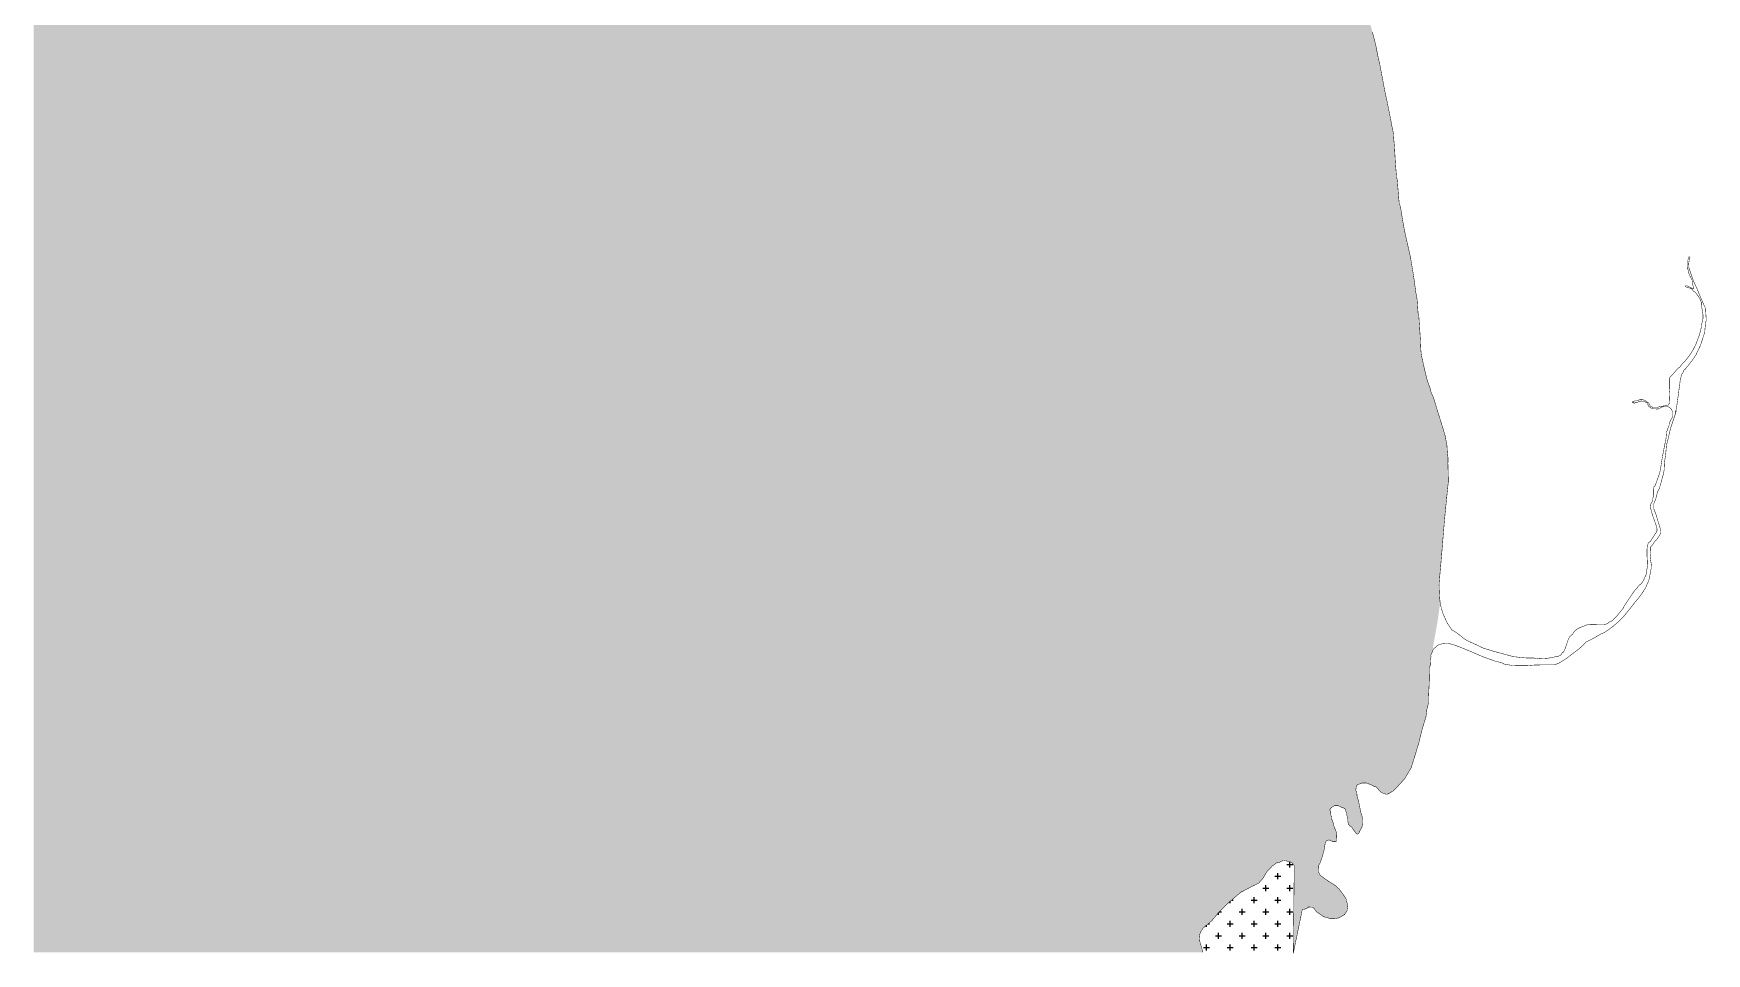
# Model space of a CAD drawing. Header units: metres. Extents: x 255949 to 266337, y 2143972 to 2155397.
# Drawn here: x 255949 to 266337, y 2143972 to 2149685 of the extents above; entities that cross this region are included whole.
import ezdxf

# ---------------------------------------------------------------- set-up
doc = ezdxf.new("R2010")
doc.units = ezdxf.units.M
for name, color, linetype in [('ARABIAN SEA', 140, 'Continuous'), ('INTERTIDAL ZONE', 5, 'Continuous'), ('LOW TIDE LINE', 5, 'Continuous')]:
    doc.layers.add(name, color=color, linetype=linetype)

msp = doc.modelspace()

# ---------------------------------------------------------------- hatches: boundary and pattern name
at = {"layer": 'ARABIAN SEA'}
h = msp.add_hatch(dxfattribs=at)
h.set_pattern_fill('DASH', color=256, scale=30)
h.paths.add_polyline_path([(263422, 2152395), (263418, 2152407), (263411, 2152426), (263395, 2152458), (263359, 2152537), (263308, 2152643), (263289, 2152682), (263210, 2152855), (263163, 2152954), (263147, 2152997), (263135, 2153025), (263131, 2153040), (263115, 2153096), (263104, 2153139), (263104, 2153143), (263100, 2153166), (263096, 2153206), (263092, 2153249), (263092, 2153363), (263096, 2153387), (263100, 2153410), (263104, 2153462), (263111, 2153501), (263115, 2153528), (263143, 2153651), (263178, 2153776), (263226, 2153946), (263237, 2153985), (263249, 2154017), (263257, 2154040), (263269, 2154060), (263273, 2154068), (263355, 2154154), (263426, 2154221), (263584, 2154351), (263710, 2154457), (263777, 2154531), (263801, 2155397), (259706, 2155397), (255949, 2155397), (255949, 2151954), (255949, 2148190), (255949, 2143980), (263210, 2143980), (263196, 2144029), (263183, 2144071), (263201, 2144121), (263263, 2144174), (263313, 2144233), (263372, 2144290), (263444, 2144352), (263462, 2144361), (263524, 2144394), (263556, 2144409), (263582, 2144438), (263607, 2144480), (263641, 2144516), (263656, 2144526), (263664, 2144534), (263684, 2144538), (263718, 2144556), (263730, 2144546), (263762, 2144538), (263777, 2144518), (263771, 2143974), (263827, 2144245), (263835, 2144245), (263862, 2144256), (263863, 2144261), (263890, 2144260), (263902, 2144249), (263915, 2144232), (263944, 2144211), (263961, 2144200), (263995, 2144191), (264037, 2144190), (264056, 2144194), (264089, 2144214), (264105, 2144237), (264106, 2144249), (264110, 2144272), (264098, 2144313), (264094, 2144320), (264058, 2144370), (264027, 2144398), (263988, 2144422), (263971, 2144434), (263938, 2144458), (263934, 2144466), (263928, 2144478), (263926, 2144516), (263937, 2144534), (263950, 2144570), (263964, 2144622), (263971, 2144671), (263991, 2144678), (264019, 2144666), (264035, 2144667), (264039, 2144671), (264041, 2144715), (264033, 2144743), (264028, 2144747), (264014, 2144799), (264009, 2144807), (264007, 2144826), (264002, 2144835), (264004, 2144852), (263994, 2144861), (264017, 2144890), (264050, 2144890), (264068, 2144881), (264093, 2144873), (264103, 2144836), (264110, 2144801), (264110, 2144792), (264113, 2144775), (264123, 2144764), (264133, 2144758), (264154, 2144727), (264167, 2144713), (264178, 2144719), (264198, 2144762), (264200, 2144773), (264201, 2144804), (264196, 2144835), (264191, 2144845), (264176, 2144919), (264167, 2144950), (264165, 2144976), (264159, 2144984), (264162, 2145018), (264198, 2145031), (264224, 2145031), (264259, 2145018), (264272, 2145010), (264281, 2145011), (264312, 2144977), (264322, 2144970), (264347, 2144961), (264354, 2144961), (264368, 2144968), (264390, 2144981), (264416, 2145006), (264463, 2145058), (264503, 2145125), (264527, 2145202), (264550, 2145278), (264563, 2145332), (264575, 2145378), (264595, 2145442), (264600, 2145485), (264610, 2145525), (264611, 2145569), (264615, 2145651), (264617, 2145749), (264622, 2145761), (264621, 2145818), (264630, 2145834), (264633, 2145845), (264653, 2145956), (264668, 2146042), (264683, 2146149), (264679, 2146189), (264676, 2146270), (264691, 2146435), (264710, 2146665), (264724, 2146808), (264734, 2146904), (264731, 2147015), (264732, 2147047), (264728, 2147079), (264725, 2147127), (264714, 2147186), (264699, 2147238), (264680, 2147298), (264665, 2147346), (264642, 2147422), (264626, 2147458), (264623, 2147474), (264615, 2147498), (264604, 2147526), (264589, 2147586), (264581, 2147622), (264567, 2147682), (264563, 2147721), (264560, 2147789), (264550, 2147936), (264546, 2147944), (264540, 2148032), (264532, 2148076), (264518, 2148179), (264509, 2148233), (264497, 2148304), (264466, 2148439), (264451, 2148518), (264437, 2148606), (264429, 2148630), (264426, 2148658), (264416, 2148781), (264412, 2148789), (264412, 2148797), (264405, 2148881), (264399, 2148984), (264395, 2149028), (264392, 2149068), (264381, 2149120), (264377, 2149144), (264355, 2149255), (264340, 2149323), (264307, 2149499), (264299, 2149531), (264281, 2149622), (264262, 2149694), (264258, 2149710), (264209, 2149878), (264187, 2149962), (264175, 2149990), (264141, 2150114), (264107, 2150229), (264073, 2150337), (264050, 2150409), (264039, 2150441), (264000, 2150549), (263958, 2150665), (263947, 2150705), (263927, 2150759), (263837, 2151056), (263777, 2151263), (263753, 2151340), (263682, 2151592), (263611, 2151828), (263607, 2151840), (263533, 2152076), (263485, 2152222), (263458, 2152304)])
h.paths.add_polyline_path([(260892, 2153922), (260880, 2153950), (260872, 2153969), (260857, 2154013), (260849, 2154072), (260845, 2154111), (260849, 2154150), (260857, 2154170), (260861, 2154182), (260892, 2154198), (260939, 2154213), (260955, 2154217), (260979, 2154225), (261006, 2154249), (261018, 2154288), (261018, 2154327), (261002, 2154390), (260994, 2154430), (260994, 2154457), (260994, 2154477), (261010, 2154497), (261042, 2154505), (261057, 2154501), (261081, 2154497), (261128, 2154489), (261175, 2154485), (261211, 2154493), (261223, 2154512), (261231, 2154532), (261246, 2154603), (261242, 2154627), (261234, 2154693), (261227, 2154741), (261227, 2154788), (261243, 2154821), (261271, 2154840), (261333, 2154859), (261412, 2154823), (261451, 2154808), (261569, 2154729), (261612, 2154693), (261852, 2154394), (261864, 2154383), (261943, 2154284), (262021, 2154205), (262045, 2154194), (262108, 2154154), (262191, 2154119), (262281, 2154087), (262368, 2154048), (262415, 2154013), (262454, 2153977), (262466, 2153942), (262466, 2153891), (262454, 2153851), (262439, 2153784), (262399, 2153729), (262348, 2153647), (262293, 2153548), (262285, 2153532), (262254, 2153442), (262242, 2153316), (262250, 2153198), (262262, 2153096), (262281, 2152950), (262285, 2152938), (262328, 2152674), (262321, 2152584), (262317, 2152505), (262277, 2152434), (262214, 2152419), (262124, 2152423), (262025, 2152450), (261966, 2152466), (261911, 2152505), (261848, 2152552), (261789, 2152608), (261770, 2152627), (261750, 2152647), (261585, 2152781), (261545, 2152800), (261506, 2152820), (261474, 2152840), (261443, 2152863), (261427, 2152883), (261419, 2152907), (261419, 2152946), (261451, 2153017), (261478, 2153135), (261478, 2153166), (261478, 2153202), (261463, 2153253), (261435, 2153308), (261376, 2153387), (261325, 2153462), (261286, 2153521), (261179, 2153639), (261175, 2153647), (261128, 2153706), (261089, 2153745), (261042, 2153784), (260998, 2153820), (260971, 2153843), (260931, 2153875), (260916, 2153895)], flags=16)
h.paths.add_polyline_path([(261813, 2154166), (261813, 2154170), (261809, 2154170)], flags=0)
h.paths.add_polyline_path([(261821, 2154190), (261817, 2154190), (261821, 2154186)], flags=0)
h.paths.add_polyline_path([(261640, 2154150), (261637, 2154150), (261635, 2154149), (261632, 2154146)], flags=0)
h.paths.add_polyline_path([(261569, 2153950), (261585, 2153985), (261589, 2154009), (261589, 2154020), (261640, 2154068), (261711, 2154127), (261770, 2154166), (261797, 2154166), (261801, 2154166), (261840, 2154123), (261896, 2154079), (261923, 2154064), (261982, 2154040), (262037, 2154032), (262120, 2154040), (262159, 2154044), (262175, 2154036), (262175, 2154020), (262163, 2154001), (262167, 2153977), (262179, 2153973), (262183, 2153973), (262183, 2153969), (262289, 2153942), (262324, 2153930), (262356, 2153904), (262336, 2153891), (262317, 2153871), (262269, 2153835), (262171, 2153749), (262151, 2153733), (262100, 2153670), (262077, 2153627), (262054, 2153598), (262049, 2153627), (262041, 2153639), (262025, 2153651), (262010, 2153643), (262010, 2153627), (262002, 2153615), (261990, 2153595), (261990, 2153588), (261994, 2153564), (261994, 2153544), (261994, 2153521), (261982, 2153450), (261990, 2153383), (262002, 2153328), (262014, 2153288), (262014, 2153265), (261978, 2153265), (261939, 2153281), (261915, 2153300), (261899, 2153312), (261880, 2153320), (261872, 2153336), (261892, 2153351), (261919, 2153387), (261923, 2153410), (261923, 2153418), (261903, 2153467), (261903, 2153481), (261901, 2153489), (261899, 2153489), (261899, 2153497), (261894, 2153497), (261899, 2153509), (261876, 2153536), (261852, 2153574), (261852, 2153611), (261844, 2153647), (261837, 2153670), (261817, 2153698), (261781, 2153713), (261758, 2153717), (261722, 2153713), (261684, 2153702), (261663, 2153733), (261620, 2153832), (261577, 2153930), (261570, 2153950)], flags=0)
h.paths.add_polyline_path([(258934, 2150216), (260319, 2150216), (260319, 2150494), (258934, 2150494)], flags=24)
h.paths.add_polyline_path([(261782, 2154675), (262346, 2154671), (262347, 2154797), (261783, 2154801)], flags=24)
h.paths.add_polyline_path([(261586, 2153846), (262286, 2153855), (262285, 2153975), (261584, 2153966)], flags=8)
at = {"layer": 'INTERTIDAL ZONE'}
h = msp.add_hatch(dxfattribs=at)
h.set_pattern_fill('CROSS', color=256, scale=295.155415)
h.set_pattern_definition([(0, (244692.72, 2143197.265), (73.78885, 73.78885), [36.8944, -110.6833]), (90, (244711.165, 2143178.82), (-73.78885, 73.78885), [36.8944, -110.6833])])
h.paths.add_polyline_path([(263777, 2144518), (263762, 2144538), (263730, 2144546), (263722, 2144552), (263706, 2144549), (263684, 2144538), (263664, 2144534), (263656, 2144526), (263641, 2144516), (263607, 2144480), (263582, 2144438), (263556, 2144409), (263548, 2144412), (263524, 2144394), (263465, 2144368), (263462, 2144361), (263444, 2144352), (263372, 2144290), (263313, 2144233), (263263, 2144174), (263209, 2144128), (263196, 2144106), (263187, 2144082), (263190, 2144050), (263196, 2144029), (263210, 2143980), (263777, 2143980)])

# ---------------------------------------------------------------- linework, layer by layer
at = {"layer": 'LOW TIDE LINE', "const_width": 2.98}
msp.add_lwpolyline([(263771, 2143974), (263827, 2144245), (263835, 2144245), (263862, 2144256), (263863, 2144261), (263890, 2144260), (263902, 2144249), (263915, 2144232), (263944, 2144211), (263961, 2144200), (263995, 2144191), (264037, 2144190), (264056, 2144194), (264089, 2144214), (264105, 2144237), (264106, 2144249), (264110, 2144272), (264101, 2144300), (264102, 2144304), (264094, 2144320), (264058, 2144370), (264027, 2144398), (263988, 2144422), (263971, 2144434), (263938, 2144458), (263934, 2144466), (263928, 2144478), (263926, 2144516), (263937, 2144534), (263950, 2144570), (263964, 2144622), (263969, 2144657), (263976, 2144673), (263986, 2144676), (263995, 2144677), (264019, 2144666), (264035, 2144667), (264039, 2144671), (264041, 2144715), (264033, 2144743), (264028, 2144747), (264014, 2144799), (264009, 2144807), (264007, 2144826), (264002, 2144835), (264004, 2144852), (263999, 2144857), (263999, 2144868), (264010, 2144881), (264026, 2144890), (264050, 2144890), (264068, 2144881), (264086, 2144875), (264094, 2144868), (264103, 2144836), (264110, 2144801), (264110, 2144792), (264113, 2144775), (264123, 2144764), (264133, 2144758), (264154, 2144727), (264167, 2144713), (264173, 2144716), (264177, 2144718), (264188, 2144741), (264197, 2144754), (264200, 2144773), (264201, 2144804), (264196, 2144835), (264191, 2144845), (264176, 2144919), (264167, 2144950), (264165, 2144976), (264159, 2144984), (264161, 2145001), (264164, 2145015), (264172, 2145021), (264198, 2145031), (264224, 2145031), (264259, 2145018), (264272, 2145010), (264277, 2145010), (264285, 2145007), (264312, 2144977), (264322, 2144970), (264347, 2144961), (264354, 2144961), (264368, 2144968), (264390, 2144981), (264416, 2145006), (264463, 2145058), (264503, 2145125), (264527, 2145202), (264550, 2145278), (264563, 2145332), (264575, 2145378), (264595, 2145442), (264600, 2145485), (264610, 2145525), (264611, 2145569), (264615, 2145651), (264617, 2145749), (264622, 2145761), (264621, 2145796), (264626, 2145812), (264625, 2145825), (264630, 2145834), (264632, 2145841), (264635, 2145844), (264634, 2145851), (264640, 2145861), (264665, 2145884), (264680, 2145891), (264695, 2145895), (264699, 2145895), (264714, 2145899), (264729, 2145899), (264766, 2145889), (264806, 2145875), (264899, 2145836), (264958, 2145811), (265020, 2145789), (265041, 2145783), (265064, 2145779), (265078, 2145770), (265133, 2145760), (265220, 2145759), (265263, 2145763), (265344, 2145765), (265391, 2145765), (265417, 2145773), (265467, 2145804), (265541, 2145861), (265558, 2145875), (265589, 2145906), (265640, 2145932), (265684, 2145958), (265703, 2145965), (265750, 2145998), (265789, 2146032), (265823, 2146066), (265852, 2146101), (265896, 2146157), (265910, 2146173), (265934, 2146205), (265957, 2146240), (265975, 2146280), (265981, 2146299), (265993, 2146363), (265994, 2146389), (265989, 2146418), (265990, 2146429), (265987, 2146452), (265988, 2146496), (266000, 2146507), (266016, 2146532), (266026, 2146540), (266044, 2146567), (266053, 2146583), (266053, 2146599), (266024, 2146695), (266010, 2146732), (266010, 2146766), (266021, 2146792), (266032, 2146837), (266042, 2146855), (266053, 2146890), (266061, 2146921), (266062, 2146927), (266070, 2146952), (266074, 2146978), (266075, 2147014), (266084, 2147080), (266088, 2147126), (266100, 2147175), (266114, 2147235), (266143, 2147321), (266143, 2147337), (266147, 2147336), (266148, 2147354), (266152, 2147371), (266165, 2147465), (266166, 2147477), (266169, 2147489), (266173, 2147530), (266182, 2147568), (266191, 2147579), (266199, 2147599), (266203, 2147598), (266246, 2147652), (266271, 2147689), (266300, 2147750), (266326, 2147831), (266327, 2147847), (266331, 2147888), (266335, 2147904), (266331, 2147975), (266327, 2147986), (266324, 2147991), (266290, 2148069), (266277, 2148102), (266259, 2148140), (266244, 2148180), (266227, 2148232), (266226, 2148257), (266229, 2148275), (266230, 2148286), (266234, 2148296), (266232, 2148298), (266228, 2148298), (266225, 2148289), (266221, 2148277), (266220, 2148224), (266230, 2148186), (266247, 2148155), (266252, 2148120), (266257, 2148109), (266258, 2148105), (266255, 2148100), (266249, 2148101), (266216, 2148118), (266207, 2148118), (266207, 2148114), (266210, 2148111), (266225, 2148107), (266247, 2148097), (266254, 2148086), (266266, 2148078), (266278, 2148064), (266286, 2148053), (266297, 2148034), (266305, 2148015), (266305, 2147999), (266307, 2147992), (266308, 2147980), (266315, 2147937), (266315, 2147914), (266306, 2147875), (266306, 2147867), (266296, 2147826), (266292, 2147811), (266270, 2147753), (266251, 2147716), (266229, 2147683), (266200, 2147646), (266184, 2147631), (266174, 2147617), (266151, 2147596), (266129, 2147570), (266112, 2147553), (266110, 2147551), (266106, 2147543), (266106, 2147531), (266106, 2147478), (266109, 2147450), (266107, 2147390), (266102, 2147381), (266099, 2147377), (266092, 2147377), (266079, 2147373), (266041, 2147367), (266032, 2147362), (266005, 2147362), (265988, 2147371), (265978, 2147390), (265965, 2147399), (265950, 2147408), (265938, 2147411), (265923, 2147411), (265902, 2147403), (265894, 2147404), (265883, 2147400), (265878, 2147400), (265878, 2147392), (265885, 2147392), (265885, 2147387), (265894, 2147392), (265900, 2147392), (265930, 2147403), (265946, 2147401), (265969, 2147391), (265973, 2147384), (265973, 2147377), (265977, 2147369), (265987, 2147363), (265991, 2147358), (265998, 2147359), (266005, 2147354), (266037, 2147353), (266060, 2147365), (266080, 2147369), (266095, 2147369), (266112, 2147359), (266119, 2147352), (266126, 2147334), (266126, 2147316), (266126, 2147307), (266121, 2147294), (266115, 2147286), (266105, 2147262), (266105, 2147254), (266089, 2147211), (266085, 2147168), (266074, 2147114), (266062, 2147051), (266051, 2146981), (266045, 2146952), (266023, 2146891), (266017, 2146876), (266011, 2146872), (266009, 2146858), (266009, 2146818), (266004, 2146800), (266004, 2146789), (265996, 2146770), (265992, 2146766), (265988, 2146755), (265987, 2146746), (265991, 2146732), (265998, 2146707), (266002, 2146692), (266027, 2146622), (266029, 2146612), (266029, 2146596), (266026, 2146588), (266016, 2146574), (265994, 2146540), (265987, 2146530), (265975, 2146521), (265968, 2146492), (265967, 2146476), (265967, 2146446), (265969, 2146413), (265970, 2146378), (265965, 2146348), (265961, 2146322), (265949, 2146299), (265948, 2146292), (265933, 2146270), (265915, 2146255), (265904, 2146240), (265888, 2146222), (265842, 2146154), (265823, 2146125), (265822, 2146119), (265787, 2146077), (265785, 2146072), (265745, 2146034), (265732, 2146030), (265719, 2146019), (265701, 2146015), (265614, 2146016), (265606, 2146015), (265590, 2146011), (265542, 2145992), (265521, 2145977), (265510, 2145966), (265507, 2145957), (265487, 2145938), (265476, 2145916), (265467, 2145888), (265456, 2145858), (265448, 2145843), (265444, 2145840), (265441, 2145840), (265434, 2145827), (265417, 2145818), (265361, 2145807), (265345, 2145805), (265290, 2145802), (265265, 2145807), (265222, 2145807), (265197, 2145809), (265140, 2145815), (265013, 2145849), (264952, 2145868), (264873, 2145905), (264841, 2145920), (264783, 2145965), (264771, 2145973), (264756, 2145981), (264740, 2146005), (264728, 2146021), (264717, 2146045), (264701, 2146081), (264690, 2146117), (264683, 2146149), (264679, 2146189), (264676, 2146260), (264677, 2146276), (264691, 2146435), (264710, 2146665), (264724, 2146808), (264734, 2146904), (264731, 2147015), (264732, 2147047), (264728, 2147079), (264725, 2147127), (264714, 2147186), (264699, 2147238), (264680, 2147298), (264665, 2147346), (264642, 2147422), (264626, 2147458), (264623, 2147474), (264615, 2147498), (264604, 2147526), (264589, 2147586), (264581, 2147622), (264570, 2147670), (264566, 2147690), (264563, 2147721), (264560, 2147789), (264550, 2147936), (264546, 2147944), (264540, 2148032), (264532, 2148076), (264518, 2148179), (264500, 2148287), (264500, 2148291), (264466, 2148439), (264451, 2148518), (264437, 2148606), (264429, 2148630), (264426, 2148658), (264416, 2148781), (264412, 2148789), (264412, 2148797), (264405, 2148881), (264399, 2148984), (264395, 2149028), (264392, 2149068), (264381, 2149120), (264377, 2149144), (264355, 2149255), (264340, 2149323), (264307, 2149499), (264299, 2149531), (264281, 2149622), (264262, 2149694)], dxfattribs=at)
at = {"layer": 'LOW TIDE LINE'}
msp.add_lwpolyline([(263210, 2143980, 2.95, 2.95, 0), (263196, 2144029, 2.95, 2.95, 0), (263190, 2144050, 2.95, 2.95, 0), (263187, 2144082, 2.95, 2.95, 0), (263196, 2144106, 2.95, 2.95, 0), (263209, 2144128, 2.95, 2.95, 0), (263263, 2144174, 2.95, 2.95, 0), (263313, 2144233, 2.95, 2.95, 0), (263372, 2144290, 2.95, 2.95, 0), (263444, 2144352, 2.95, 2.95, 0), (263462, 2144361, 2.95, 2.95, 0), (263524, 2144394, 2.95, 2.95, 0), (263556, 2144409, 2.95, 2.95, 0), (263582, 2144438, 2.95, 2.95, 0), (263607, 2144480, 2.95, 2.95, 0), (263641, 2144516, 2.95, 2.95, 0), (263656, 2144526, 2.95, 2.95, 0), (263664, 2144534, 2.95, 2.95, 0), (263684, 2144538, 2.95, 2.95, 0), (263706, 2144549, 2.95, 2.95, 0), (263722, 2144552, 2.95, 2.95, 0), (263730, 2144546, 2.95, 2.95, 0), (263762, 2144538, 2.95, 2.95, 0), (263777, 2144518, 2.95, 2.95, 0), (263771, 2143974, 0, 0, 0)], format="xyseb", dxfattribs=at)

doc.saveas('drawing.dxf')
